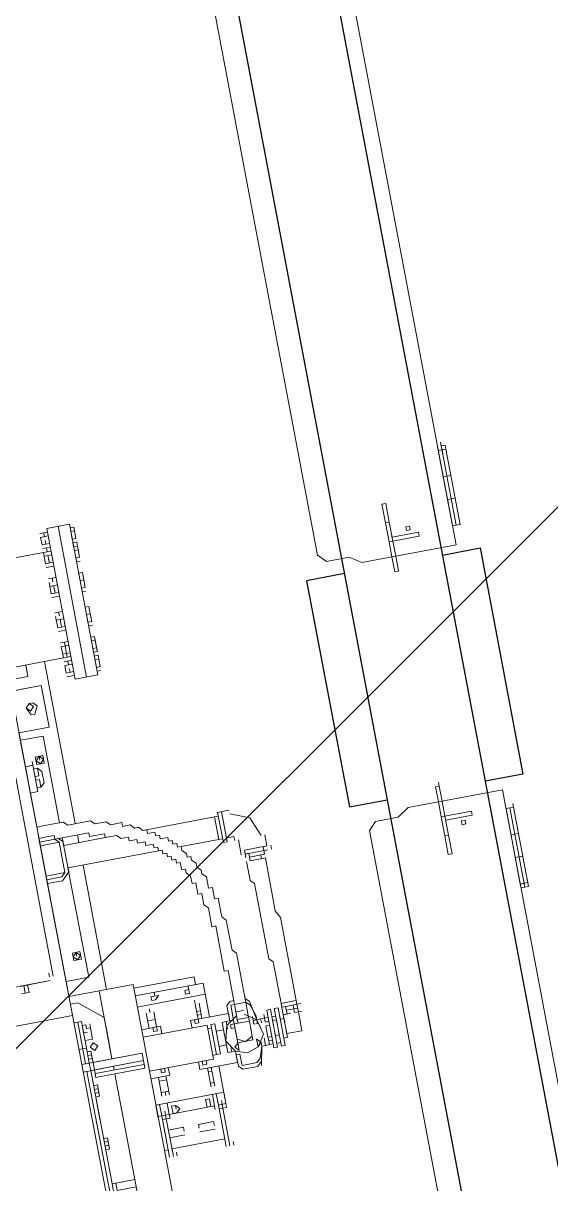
# Model space of a CAD drawing. Extents: x 407440 to 411585, y 6041728 to 6045069.
# Drawn here: x 408269.81 to 408277.7, y 6044231.13 to 6044248.5 of the extents above; entities that cross this region are included whole.
import ezdxf

# ---------------------------------------------------------------- set-up
doc = ezdxf.new("R2010")
doc.units = 0
doc.header["$LTSCALE"] = 5
doc.linetypes.add('foc-TIELINE', pattern=[1.875, 1.25, -0.625])
doc.layers.add('P-PROPOSED-EXISTING-H', color=59, linetype='Continuous')
doc.layers.add('T-TIE', color=201, linetype='foc-TIELINE')

# ---------------------------------------------------------------- blocks, each defined once
blk = doc.blocks.new('P-RIG-877')
at = {"layer": 'T-TIE', "linetype": 'ByBlock', "lineweight": 25}
for points in [[(8.4383, -11.343), (8.2202, -11.343), (8.1513, -11.2741), (7.9906, -11.2741), (7.9906, -10.5393), (-4.1905, -10.5393), (-4.1905, -14.2246), (7.9906, -14.2246), (7.9906, -13.1914), (8.0021, -13.1914), (7.9217, -13.1684)], [(-0.0459, -14.2246), (-0.0459, -14.1098), (0.6429, -14.1098), (0.6429, -14.2246)], [(8.4383, -17.4048), (8.2202, -17.4048), (8.1513, -17.4737), (7.9906, -17.4737), (7.9906, -18.2084), (-4.1905, -18.2084), (-4.1905, -14.5231), (7.9906, -14.5231), (7.9906, -15.5564), (8.0021, -15.5564), (7.9217, -15.5794)], [(-0.0459, -14.5231), (-0.0459, -14.6379), (0.6429, -14.6379), (0.6429, -14.5231)]]:
    blk.add_lwpolyline(points, dxfattribs=at)
at = {"layer": 'T-TIE', "linetype": 'ByBlock', "lineweight": 18}
for points in [[(-0.3674, -14.1557), (-0.3559, -14.1557), (-0.3674, -14.1557), (-0.3674, -14.1672), (-0.3789, -14.1672), (-0.3674, -14.1672), (-0.3789, -14.1672), (-0.3674, -14.1672)], [(-0.1378, -14.1557), (-0.1263, -14.1557), (-0.1263, -14.1787), (-0.1263, -14.1557), (-0.3559, -14.1557), (-0.3559, -14.1787), (-0.3559, -14.1672), (-0.3674, -14.1672), (-0.3559, -14.1672), (-0.3674, -14.1672), (-0.1263, -14.1672)], [(-0.1378, -14.1787), (-0.1263, -14.1787), (-0.3559, -14.1787), (-0.3559, -14.1557), (-0.3559, -14.1672), (-0.3444, -14.1672), (-0.3559, -14.1672)], [(-0.2755, -14.1557), (-0.2755, -14.1787)], [(-0.2067, -14.1557), (-0.2067, -14.1787)], [(0.9529, -14.1557), (0.9644, -14.1557), (0.9759, -14.1557), (0.9759, -14.1672), (0.9644, -14.1672), (0.9644, -14.1557), (0.9644, -14.1787), (0.7348, -14.1787), (0.7233, -14.1787)], [(0.7348, -14.1672), (0.9759, -14.1672), (0.9759, -14.1787), (0.9644, -14.1787), (0.9644, -14.1672), (0.9529, -14.1672), (0.9644, -14.1672), (0.9529, -14.1672), (0.9644, -14.1672), (0.9759, -14.1672), (0.9759, -14.1557), (0.7348, -14.1557), (0.7348, -14.1787), (0.7348, -14.1557), (0.7233, -14.1557)], [(0.8151, -14.1557), (0.8151, -14.1787)], [(0.884, -14.1557), (0.884, -14.1787)], [(0.9644, -14.1787), (0.9644, -14.1557), (0.9644, -14.1787), (0.9529, -14.1787)], [(-0.1263, -14.3624), (-0.1263, -14.282), (-0.1148, -14.282), (-0.1148, -14.3624), (-0.1148, -14.3739), (-0.0689, -14.3739), (-0.023, -14.3739), (-0.0689, -14.3739), (-0.1148, -14.3739), (-0.1722, -14.3739), (-0.2296, -14.3739), (-0.1722, -14.3739), (-0.1722, -14.3624), (-0.2296, -14.3624), (-0.2296, -14.3739), (-0.1722, -14.3739)], [(0.7233, -14.3739), (0.6774, -14.3739), (0.6314, -14.3739), (0.6774, -14.3739), (0.7233, -14.3739), (0.7233, -14.3624), (0.7233, -14.282), (0.7348, -14.282), (0.7348, -14.3624)], [(-0.2296, -14.3624), (-0.1722, -14.3624), (-0.1148, -14.3624), (-0.0689, -14.3624), (-0.023, -14.3624), (-0.0344, -14.3624)], [(-0.1722, -14.3624), (-0.2296, -14.3624), (-0.2296, -14.3739)], [(-0.1148, -14.3739), (-0.0689, -14.3739), (-0.0689, -14.3624), (-0.023, -14.3624)], [(-0.1148, -14.3624), (-0.0689, -14.3624), (-0.1148, -14.3624)], [(-0.023, -14.3739), (-0.023, -14.3624), (-0.023, -14.3739)], [(0.6314, -14.3739), (0.6314, -14.3624), (0.6314, -14.3739)], [(0.6314, -14.3739), (0.6314, -14.3624), (0.6314, -14.3739)], [(0.7233, -14.3624), (0.6774, -14.3624), (0.7233, -14.3624)], [(0.7807, -14.3624), (0.8381, -14.3624)], [(0.8381, -14.3739), (0.7807, -14.3739)], [(0.7118, -14.8905), (0.7233, -14.8905)], [(1.194, -14.8905), (1.194, -14.902), (1.1825, -14.902), (0.9299, -14.902), (0.907, -14.9135), (0.7462, -14.9135), (0.7462, -14.9594), (0.7348, -14.9594), (0.7233, -14.9594)], [(1.194, -14.9135), (1.194, -14.9249), (1.194, -14.9364), (1.194, -14.9249), (1.194, -14.902), (1.217, -14.902), (1.217, -14.8905)], [(0.6774, -14.9135), (0.62, -14.9364), (0.597, -14.9938)], [(0.6774, -14.902), (0.7118, -14.902), (0.7118, -14.9709), (0.7118, -14.9594)], [(0.7233, -14.9135), (0.7348, -14.9135), (0.7118, -14.9135), (0.7118, -14.902)], [(0.7348, -14.9479), (0.7348, -14.9249), (0.7462, -14.9249)], [(1.217, -14.9249), (1.217, -14.9479), (1.2744, -14.9479), (1.2744, -14.902), (1.217, -14.902), (1.217, -14.9135), (1.194, -14.9135), (1.194, -14.9364)], [(1.194, -14.9249), (1.194, -14.9479), (1.194, -14.9364), (1.217, -14.9364), (1.217, -14.9479)], [(1.2055, -14.9135), (1.2055, -14.9364), (1.2055, -14.9135), (1.2055, -14.902)], [(1.2629, -14.9479), (1.2744, -14.9479), (1.2744, -14.902)], [(0.7462, -14.9709), (0.8037, -14.9709), (0.8151, -14.9594), (1.0447, -14.9594), (1.0562, -14.9479), (1.1825, -14.9479), (1.217, -14.9479), (1.2399, -14.9479), (1.2284, -14.9479)], [(1.217, -14.9594), (1.2284, -14.9594), (1.2284, -14.9479), (1.2858, -14.9479), (1.2858, -14.9594)], [(0.5855, -15.0168), (0.6774, -15.0168), (0.6774, -15.0283), (0.5855, -15.0283), (0.5855, -14.9938)], [(0.6659, -15.0168), (0.6659, -14.9938), (0.6774, -14.9938)], [(0.6774, -14.9824), (0.7118, -14.9824), (0.7233, -14.9824)], [(0.7118, -14.9709), (0.7348, -14.9709)], [(1.2055, -14.9938), (1.217, -14.9938), (1.2055, -14.9938), (1.217, -14.9938), (1.194, -14.9938), (1.194, -14.9824), (1.3088, -14.9824), (1.3088, -14.9938), (1.2973, -14.9938), (1.2973, -15.0053), (1.2858, -15.0053), (1.2973, -15.0053)], [(1.217, -14.9709), (1.217, -14.9824)], [(1.217, -14.9938), (1.2284, -14.9938), (1.2284, -15.0053), (1.2284, -14.9938), (1.2744, -14.9938), (1.2744, -15.0053), (1.2399, -15.0053), (1.2399, -14.9938)], [(1.217, -14.9938), (1.217, -15.0053), (1.217, -14.9938)], [(1.217, -14.9938), (1.217, -14.9938)], [(1.2399, -14.9824), (1.2284, -14.9824)], [(1.2744, -14.9709), (1.2629, -14.9709)], [(1.2744, -14.9824), (1.2629, -14.9824)], [(1.2973, -15.0168), (1.2973, -15.0053), (1.2973, -14.9938), (1.2858, -14.9938), (1.2744, -14.9938), (1.2629, -14.9938)], [(1.2858, -14.9938), (1.2858, -14.9938)], [(1.2973, -14.9709), (1.2973, -14.9824)], [(0.597, -15.3612), (0.597, -15.499), (0.574, -15.499), (0.5855, -15.499), (0.6774, -15.499), (0.5855, -15.499), (0.574, -15.5105), (0.574, -15.4186), (0.5855, -15.4186), (0.5855, -15.3727), (0.597, -15.3727), (0.597, -15.3383), (0.6085, -15.3268), (0.6085, -15.3038), (0.62, -15.3038), (0.62, -15.2809), (0.6314, -15.2809), (0.6314, -15.2579), (0.6429, -15.2579), (0.6429, -15.2349), (0.6544, -15.2349), (0.6544, -15.2234), (0.6659, -15.2234), (0.6659, -15.212), (0.6774, -15.212), (0.6774, -15.2005), (0.6888, -15.2005), (0.6888, -15.189), (0.7003, -15.189), (0.7003, -15.1775), (0.7118, -15.1775), (0.7118, -15.166), (0.7348, -15.166), (0.7348, -15.1546), (0.7462, -15.1546), (0.7577, -15.1431), (0.7807, -15.1431), (0.7807, -15.1316), (0.8151, -15.1316), (0.8151, -15.1201), (0.8496, -15.1201), (0.8611, -15.1086), (0.9185, -15.1086), (0.9185, -15.0972), (1.0562, -15.0972), (1.0562, -15.0857), (1.171, -15.0857), (1.194, -15.0857), (1.217, -15.1201), (1.2629, -15.1316), (1.2973, -15.1086), (1.3088, -15.0742), (1.2973, -15.0398), (1.2629, -15.0168), (1.217, -15.0283), (1.194, -15.0627)], [(0.597, -15.0283), (0.597, -15.0398)], [(0.6659, -15.0283), (0.6659, -15.0398)], [(1.217, -15.0283), (1.1596, -15.0398), (1.1481, -15.0512), (1.1366, -15.0512)], [(1.2284, -15.0168), (1.217, -15.0168), (1.217, -15.0283), (1.2055, -15.0283), (1.171, -15.0398), (1.1596, -15.0512), (1.1596, -15.0857), (1.1596, -15.0972), (1.194, -15.0972)], [(1.217, -15.0168), (1.217, -15.0053), (1.2055, -15.0053), (1.217, -15.0053), (1.2284, -15.0053), (1.217, -15.0053), (1.2055, -15.0053)], [(1.217, -15.0053), (1.217, -15.0053)], [(1.2744, -15.0168), (1.2973, -15.0168), (1.2973, -15.0283), (1.2858, -15.0283)], [(1.2858, -15.0053), (1.2858, -15.0053)], [(1.3088, -15.0972), (1.3432, -15.0972), (1.3432, -15.0512), (1.3318, -15.0398), (1.2973, -15.0283), (1.3547, -15.0398)], [(1.194, -15.0512), (1.171, -15.0512), (1.0907, -15.0512), (1.0103, -15.0512), (0.9988, -15.0627), (0.907, -15.0627), (0.8955, -15.0742), (0.8381, -15.0742), (0.8381, -15.0857), (0.8037, -15.0857), (0.8037, -15.0972), (0.7692, -15.0972), (0.7577, -15.1086), (0.7462, -15.1086), (0.7348, -15.1201), (0.7233, -15.1201), (0.7118, -15.1316), (0.7003, -15.1316), (0.7003, -15.1431), (0.6888, -15.1431), (0.6774, -15.1546), (0.6659, -15.1546), (0.6659, -15.166), (0.6544, -15.166), (0.6544, -15.1775), (0.6429, -15.1775), (0.6429, -15.189), (0.6314, -15.189), (0.6314, -15.212), (0.62, -15.212), (0.62, -15.2234), (0.6085, -15.2234), (0.6085, -15.2464), (0.597, -15.2464), (0.597, -15.2579), (0.5855, -15.2694), (0.5855, -15.2809), (0.574, -15.2923), (0.574, -15.3153), (0.5626, -15.3153), (0.5626, -15.3497), (0.5511, -15.3612), (0.5511, -15.3957), (0.5396, -15.4071), (0.5396, -15.476), (0.5281, -15.4875), (0.5281, -15.5449), (0.5281, -15.5679), (0.2411, -15.5679)], [(0.597, -15.2579), (0.597, -15.0398), (0.6659, -15.0398), (0.6659, -15.1546)], [(1.217, -15.0512), (1.2055, -15.0512), (1.1825, -15.0512)], [(1.217, -15.0857), (1.2055, -15.0857), (1.1825, -15.0857), (1.1825, -15.0627), (1.1825, -15.0857)], [(1.217, -15.0398), (1.2055, -15.0398)], [(1.2858, -15.0398), (1.2744, -15.0398)], [(1.3432, -15.0398), (1.3547, -15.0512), (1.3547, -15.0972), (1.3432, -15.1086), (1.3088, -15.1086), (1.3088, -15.0972), (1.3203, -15.0972)], [(1.1481, -15.0857), (1.1481, -15.0972), (1.1596, -15.1086), (1.2055, -15.1086), (1.1825, -15.1086), (1.1825, -15.2234), (1.2055, -15.2234)], [(1.1825, -15.0972), (1.2055, -15.0972), (1.217, -15.0972), (1.2055, -15.0972), (1.217, -15.0972), (1.2284, -15.0972)], [(1.1825, -15.0972), (1.1825, -15.0972)], [(1.2055, -15.0972), (1.2055, -15.1086), (1.2055, -15.1201)], [(1.2858, -15.0972), (1.2744, -15.0972)], [(1.3318, -15.0972), (1.3318, -15.0972)], [(1.2858, -15.1201), (1.2973, -15.1201), (1.2973, -15.1316), (1.2055, -15.1316), (1.2055, -15.1201), (1.217, -15.1201), (1.2055, -15.1201), (1.2284, -15.1201)], [(1.217, -15.1086), (1.2284, -15.1086)], [(1.2284, -15.1086), (1.2284, -15.1086)], [(1.2284, -15.1316), (1.2284, -15.1546)], [(1.2744, -15.1316), (1.2744, -15.1546)], [(1.2973, -15.1201), (1.2973, -15.1086), (1.3318, -15.1086), (1.3318, -15.2234), (1.3088, -15.2234)], [(1.0792, -15.3727), (1.0792, -15.166), (1.1825, -15.166)], [(1.1136, -15.3727), (1.1136, -15.166)], [(1.217, -15.166), (1.217, -15.1775)], [(1.2973, -15.166), (1.2973, -15.1775)], [(1.3318, -15.166), (1.4466, -15.166), (1.4351, -15.166), (1.4466, -15.166), (1.4581, -15.166), (1.4466, -15.166), (1.4581, -15.166), (1.4581, -15.189), (1.4466, -15.189)], [(1.4351, -15.3727), (1.4466, -15.3727), (1.4121, -15.3727), (1.4121, -15.166)], [(1.4466, -15.166), (1.4121, -15.166), (1.4466, -15.166)], [(1.4351, -15.166), (1.4466, -15.166), (1.4466, -15.189), (1.4351, -15.189)], [(1.4581, -15.189), (1.4581, -15.166), (1.4581, -15.189)], [(1.5614, -15.166), (1.5729, -15.166)], [(1.0562, -15.3727), (1.0562, -15.189), (1.0792, -15.189)], [(1.1251, -15.2005), (1.1366, -15.2005), (1.1825, -15.2005), (1.194, -15.2005), (1.1825, -15.2005), (1.194, -15.2005)], [(1.1825, -15.189), (1.1366, -15.189)], [(1.1596, -15.2005), (1.1596, -15.189)], [(1.171, -15.2005), (1.171, -15.189)], [(1.2055, -15.3727), (1.2055, -15.1775), (1.3088, -15.1775), (1.3088, -15.3727)], [(1.3203, -15.2005), (1.3088, -15.2005)], [(1.3318, -15.2005), (1.3892, -15.2005), (1.3777, -15.2005), (1.3777, -15.189)], [(1.3892, -15.189), (1.3318, -15.189)], [(1.3432, -15.189), (1.3432, -15.2005)], [(1.4466, -15.3497), (1.4351, -15.3497), (1.4466, -15.3497), (1.4581, -15.3497), (1.5614, -15.3497), (1.5499, -15.3497), (1.5614, -15.3497), (1.5499, -15.3497), (1.5499, -15.189), (1.5614, -15.189), (1.5729, -15.189), (1.5614, -15.189), (1.4581, -15.189), (1.4466, -15.189), (1.4121, -15.189)], [(1.4466, -15.2005), (1.4581, -15.2005), (1.4466, -15.2005), (1.4121, -15.2005)], [(1.5499, -15.1775), (1.5614, -15.1775), (1.5499, -15.1775), (1.5614, -15.1775), (1.5729, -15.1775), (1.5614, -15.1775), (1.5729, -15.1775), (1.5614, -15.1775), (1.4581, -15.1775), (1.4466, -15.1775), (1.4351, -15.1775), (1.4466, -15.1775)], [(1.5499, -15.3727), (1.5499, -15.3612), (1.5614, -15.3612), (1.4581, -15.3612), (1.4466, -15.3612), (1.4581, -15.3612), (1.4581, -15.3383), (1.4466, -15.3383), (1.4581, -15.3383), (1.4466, -15.3383), (1.4466, -15.2005), (1.4351, -15.2005)], [(1.5614, -15.1775), (1.5614, -15.1775)], [(1.5614, -15.1775), (1.5614, -15.1775)], [(1.5614, -15.189), (1.5729, -15.189), (1.5614, -15.189)], [(0.5511, -15.5679), (0.5626, -15.5679), (1.0218, -15.5679), (1.0103, -15.5679), (0.9988, -15.5679), (0.9988, -15.499), (0.6659, -15.499), (0.6659, -15.212)], [(1.0907, -15.212), (1.0792, -15.212)], [(1.4351, -15.212), (1.4236, -15.212)], [(1.504, -15.212), (1.4925, -15.212), (1.4925, -15.2579), (1.504, -15.2579)], [(1.5155, -15.2579), (1.5155, -15.212)], [(-0.3444, -15.3038), (-0.3444, -15.3727), (0.1148, -15.3727), (0.1148, -15.3038), (-0.3444, -15.3038), (0.1148, -15.3038)], [(-0.2985, -15.2923), (-0.3215, -15.2923)], [(-0.31, -15.2923), (-0.2985, -15.2923), (-0.2985, -15.3038), (-0.31, -15.3038)], [(-0.31, -15.2923), (-0.31, -15.2923)], [(-0.31, -15.3038), (-0.31, -15.3038)], [(-0.2411, -15.3038), (-0.2641, -15.3038), (-0.2641, -15.2923), (-0.2411, -15.2923), (-0.2755, -15.2923)], [(-0.2526, -15.2923), (-0.2411, -15.2923), (-0.2411, -15.3038), (-0.2526, -15.3038)], [(-0.2296, -15.3038), (-0.2296, -15.2923)], [(-0.1492, -15.3038), (-0.1722, -15.3038), (-0.1722, -15.2923), (-0.1492, -15.2923), (-0.1837, -15.2923), (-0.1952, -15.2923), (-0.1952, -15.3038), (-0.1837, -15.3038)], [(-0.1607, -15.2923), (-0.1492, -15.2923), (-0.1492, -15.3038), (-0.1607, -15.3038)], [(-0.1378, -15.3038), (-0.1378, -15.2923)], [(-0.0459, -15.3038), (-0.0689, -15.3038), (-0.0689, -15.2923), (-0.0459, -15.2923), (-0.0804, -15.2923), (-0.0918, -15.2923), (-0.0918, -15.3038), (-0.0804, -15.3038)], [(-0.0574, -15.2923), (-0.0459, -15.2923), (-0.0459, -15.3038), (-0.0574, -15.3038)], [(-0.0344, -15.3038), (-0.0344, -15.2923)], [(0.0459, -15.2923), (0.0115, -15.2923), (0, -15.2923), (0, -15.3038), (0.0115, -15.3038), (0.0115, -15.2923), (0.0344, -15.2923)], [(0.0115, -15.3038), (0.0344, -15.3038)], [(0.0918, -15.2923), (0.0689, -15.2923)], [(0.0804, -15.2923), (0.0918, -15.2923), (0.0918, -15.3038), (0.0804, -15.3038)], [(0.0804, -15.2923), (0.0804, -15.2923)], [(0.0804, -15.3038), (0.0804, -15.3038)], [(0.1033, -15.3038), (0.1033, -15.2923)], [(1.0907, -15.3153), (1.0792, -15.3153)], [(1.1825, -15.3727), (1.1825, -15.3153), (1.2055, -15.3153)], [(1.3088, -15.3153), (1.3318, -15.3153), (1.3318, -15.3727)], [(1.4351, -15.3153), (1.4236, -15.3153)], [(1.504, -15.3038), (1.4925, -15.3038), (1.4925, -15.3497)], [(1.5155, -15.3497), (1.5155, -15.3038)], [(-0.3444, -15.3383), (0.1148, -15.3383)], [(1.1366, -15.3383), (1.1251, -15.3383)], [(1.194, -15.3268), (1.1825, -15.3268), (1.194, -15.3268), (1.1825, -15.3268), (1.1366, -15.3268)], [(1.1366, -15.3497), (1.1825, -15.3497)], [(1.3203, -15.3268), (1.3088, -15.3268)], [(1.3892, -15.3268), (1.3318, -15.3268)], [(1.3318, -15.3497), (1.3892, -15.3497)], [(1.3432, -15.3268), (1.3432, -15.3497)], [(1.3777, -15.3497), (1.3777, -15.3268)], [(1.3892, -15.3383), (1.3777, -15.3383)], [(1.4466, -15.3383), (1.4121, -15.3383), (1.4466, -15.3383)], [(1.4351, -15.3612), (1.4466, -15.3612), (1.4466, -15.3383), (1.4351, -15.3383), (1.4466, -15.3383)], [(1.4581, -15.3612), (1.4581, -15.3383), (1.4581, -15.3612)], [(1.5729, -15.3383), (1.5614, -15.3383)], [(1.5614, -15.3497), (1.5614, -15.3497)], [(1.5614, -15.3497), (1.5614, -15.3497)], [(-0.3329, -15.3727), (-0.3329, -15.3957)], [(-0.2985, -15.3727), (-0.2985, -15.3957), (-0.3215, -15.3957), (-0.3215, -15.3727)], [(-0.31, -15.3727), (-0.31, -15.3727)], [(-0.31, -15.3842), (-0.31, -15.3842)], [(-0.287, -15.3727), (-0.287, -15.3957)], [(-0.2755, -15.3727), (-0.2755, -15.3957)], [(-0.2641, -15.3957), (-0.2641, -15.3727), (-0.2411, -15.3727), (-0.2411, -15.3957), (-0.2755, -15.3957), (-0.2755, -15.5105)], [(-0.2641, -15.3842), (-0.2411, -15.3842), (-0.2526, -15.3842), (-0.2411, -15.3842)], [(-0.2296, -15.3727), (-0.2296, -15.3957)], [(-0.1952, -15.3727), (-0.1952, -15.3957)], [(-0.1722, -15.3957), (-0.1722, -15.3727), (-0.1492, -15.3727), (-0.1492, -15.3957), (-0.1837, -15.3957)], [(-0.1722, -15.3842), (-0.1492, -15.3842), (-0.1607, -15.3842), (-0.1492, -15.3842)], [(-0.1378, -15.3727), (-0.1378, -15.3957)], [(-0.0918, -15.3727), (-0.0918, -15.3957)], [(-0.0689, -15.3957), (-0.0689, -15.3727), (-0.0459, -15.3727), (-0.0459, -15.3957), (-0.0804, -15.3957)], [(-0.0689, -15.3842), (-0.0459, -15.3842), (-0.0574, -15.3842), (-0.0459, -15.3842)], [(-0.0344, -15.3727), (-0.0344, -15.3957)], [(0, -15.3727), (0, -15.3957)], [(0.0459, -15.3957), (0.0115, -15.3957), (0.0115, -15.3727), (0.0344, -15.3727), (0.0344, -15.3957)], [(0.0344, -15.3842), (0.0459, -15.3842), (0.0344, -15.3842), (0.0115, -15.3842)], [(0.0574, -15.6253), (0.0459, -15.6138), (0.0574, -15.6138), (0.0459, -15.6138), (0.0459, -15.3957), (0.0459, -15.3727)], [(0.0574, -15.3727), (0.0574, -15.3957)], [(0.0918, -15.3727), (0.0918, -15.3957), (0.0689, -15.3957), (0.0689, -15.3727)], [(0.0804, -15.3727), (0.0804, -15.3727)], [(0.0804, -15.3842), (0.0804, -15.3842)], [(0.1033, -15.3727), (0.1033, -15.3957)], [(2.0321, -15.3727), (1.0447, -15.3727), (1.0447, -15.476)], [(1.2514, -15.3842), (1.2973, -15.3842), (1.2973, -15.5334), (1.2514, -15.5334), (1.2514, -15.3842), (1.2514, -15.5679)], [(1.2744, -15.5334), (1.2744, -15.3842), (1.2744, -15.5679)], [(1.2858, -15.3842), (1.2858, -15.5334)], [(1.4581, -15.3727), (1.4466, -15.3727), (1.4466, -15.3612), (1.4121, -15.3612)], [(1.4581, -15.3612), (1.4466, -15.3612)], [(1.5155, -15.3612), (1.504, -15.3612), (1.4925, -15.3612), (1.481, -15.3612)], [(1.5614, -15.3612), (1.5729, -15.3612), (1.5614, -15.3612)], [(0.5396, -15.4531), (0.0459, -15.4531)], [(0.597, -15.4531), (0.574, -15.4531)], [(1.0447, -15.4531), (0.6659, -15.4531)], [(-0.3559, -16.0845), (-0.3444, -16.0845), (-0.2411, -16.0845), (-0.2411, -16.073), (-0.3444, -16.073), (-0.3444, -15.6368), (-0.3444, -15.6138), (-0.3444, -16.1075), (0.1148, -16.1075), (0.1148, -15.6138), (-0.2411, -15.6138), (-0.2411, -15.6368), (-0.2411, -15.6138), (-0.2641, -15.6138), (0.1148, -15.6138), (0.1148, -15.476), (0.2411, -15.476), (0.2411, -15.5679), (0.2411, -15.476), (0.1148, -15.476), (0.1148, -16.2567), (0.1263, -16.2567), (0.1263, -16.2797), (0.1263, -16.2912)], [(1.0677, -15.5679), (1.0677, -15.5449), (1.1251, -15.476), (1.194, -15.476), (1.2514, -15.476), (1.0447, -15.476), (1.0447, -15.5679)], [(1.194, -15.476), (1.1825, -15.476)], [(1.3088, -15.476), (1.2973, -15.476), (1.3088, -15.476), (1.6188, -15.476), (1.6188, -15.5449)], [(1.6188, -15.476), (1.6188, -15.5334), (1.6417, -15.5334), (1.6417, -15.476), (1.6417, -15.5334), (1.6417, -15.476), (1.7106, -15.476), (1.2973, -15.476)], [(0.0459, -15.5105), (0.0804, -15.5105), (0.0804, -15.6138)], [(0.5281, -15.499), (0.2641, -15.499), (0.2641, -15.5679)], [(0.4133, -15.5334), (0.4018, -15.5219), (0.3674, -15.5219), (0.3559, -15.5334), (0.3559, -15.5449)], [(0.574, -15.5105), (0.574, -15.5219), (0.5626, -15.5219), (0.5626, -15.5449), (0.5626, -15.5679)], [(0.5855, -15.5105), (0.574, -15.5219), (0.574, -15.5679)], [(0.6774, -15.5105), (0.5855, -15.5105), (0.5855, -15.5679)], [(0.7003, -15.5679), (0.7003, -15.5219), (0.6774, -15.499)], [(0.6888, -15.5679), (0.6888, -15.5219), (0.6774, -15.5105), (0.6774, -15.5679)], [(1.1366, -15.5449), (1.1481, -15.5449), (1.1366, -15.5449), (1.1481, -15.5449), (1.1366, -15.5449), (1.1366, -15.5334), (1.1481, -15.5334), (1.1481, -15.5219), (1.1366, -15.5219)], [(1.1825, -15.5219), (1.1825, -15.5449), (1.1596, -15.5449), (1.1596, -15.5334)], [(0.3329, -15.5449), (0.3444, -15.5449), (0.3444, -15.5679)], [(0.3444, -15.5449), (0.4248, -15.5449), (0.3444, -15.5449)], [(0.3789, -15.5449), (0.3789, -15.5334), (0.3559, -15.5334)], [(0.3903, -15.5334), (0.3903, -15.5334)], [(0.3903, -15.5449), (0.3903, -15.5334), (0.4133, -15.5334), (0.4133, -15.5449), (0.4248, -15.5449), (0.4248, -15.5679)], [(1.8828, -15.5449), (1.7451, -15.5449), (1.7106, -15.5449), (1.2744, -15.5449), (1.2514, -15.5449), (1.2055, -15.5449), (1.1251, -15.5449), (1.1251, -15.5564), (1.1251, -15.5679)], [(1.2514, -15.5564), (1.1251, -15.5564)], [(1.1481, -15.5449), (1.1481, -15.5449)], [(1.1481, -15.5449), (1.1481, -15.5449)], [(1.1596, -15.5449), (1.1481, -15.5449)], [(1.2055, -15.5449), (1.2055, -15.5679)], [(1.217, -15.5449), (1.217, -15.5334), (1.2514, -15.5334), (1.2284, -15.5334), (1.2284, -15.5449)], [(1.2284, -15.5334), (1.2284, -15.5334)], [(1.2284, -15.5334), (1.2284, -15.5334)], [(1.2399, -15.5449), (1.2399, -15.5334)], [(1.2399, -15.5334), (1.2399, -15.5334)], [(1.2399, -15.5334), (1.2399, -15.5334)], [(1.2514, -15.5334), (1.2514, -15.5334)], [(1.2514, -15.5334), (1.2514, -15.5334)], [(1.4121, -15.5564), (1.7106, -15.5564), (1.2744, -15.5564)], [(1.3203, -15.5449), (1.3203, -15.5334), (1.3547, -15.5334), (1.3547, -15.5449), (1.4236, -15.5449), (1.4121, -15.5449)], [(1.3318, -15.5449), (1.3318, -15.5334), (1.3547, -15.5334)], [(1.3318, -15.5334), (1.3318, -15.5334)], [(1.3318, -15.5334), (1.3318, -15.5334)], [(1.3432, -15.5449), (1.3432, -15.5334)], [(1.3432, -15.5334), (1.3432, -15.5334)], [(1.3432, -15.5334), (1.3432, -15.5334)], [(1.3547, -15.5334), (1.3547, -15.5334)], [(1.3547, -15.5334), (1.3547, -15.5334)], [(1.4006, -15.5449), (1.3892, -15.5449), (1.3777, -15.5449)], [(1.481, -15.5449), (1.481, -15.5334), (1.5155, -15.5334), (1.5155, -15.5449)], [(1.4925, -15.5449), (1.4925, -15.5334), (1.5155, -15.5334)], [(1.4925, -15.5334), (1.4925, -15.5334)], [(1.4925, -15.5334), (1.4925, -15.5334)], [(1.504, -15.5449), (1.504, -15.5334)], [(1.504, -15.5334), (1.504, -15.5334)], [(1.504, -15.5334), (1.504, -15.5334)], [(1.5155, -15.5334), (1.5155, -15.5334)], [(1.5155, -15.5334), (1.5155, -15.5334)], [(2.3995, -15.5679), (2.388, -15.5679), (0.1148, -15.5679)], [(1.1022, -16.2797), (1.1022, -15.5679)], [(0.2526, -15.6023), (0.9759, -15.6023)], [(0.9759, -15.6138), (0.9644, -15.6138)], [(0.9873, -15.6138), (0.9873, -16.1075), (0.9873, -15.6138)], [(0.9873, -15.6942), (1.0103, -15.6942), (1.0103, -15.6827), (0.9873, -15.6827)], [(1.0103, -15.7056), (1.0103, -15.6942)]]:
    blk.add_lwpolyline(points, dxfattribs=at)
for points in [[(-0.3674, -14.1787), (-0.3559, -14.1787), (-0.3559, -14.1672), (-0.3559, -14.1557), (-0.3559, -14.1787)], [(0.9644, -14.1672), (0.9759, -14.1672)], [(-0.1148, -14.592), (-0.0918, -14.569), (-0.0918, -14.5002), (-0.0689, -14.4657), (-0.0689, -14.1787), (-2.5487, -14.1787), (-2.5487, -14.4657), (-2.5258, -14.5002), (-2.5258, -14.569), (-2.5028, -14.592)], [(3.1113, -14.592), (3.1342, -14.569), (3.1342, -14.5002), (3.1572, -14.4657), (3.1572, -14.1787), (0.6774, -14.1787), (0.6774, -14.4657), (0.7003, -14.5002), (0.7003, -14.569), (0.7233, -14.592)], [(-0.1378, -14.305), (-0.1492, -14.305), (-0.1492, -14.3165), (-0.1378, -14.3165)], [(0.7577, -14.305), (0.7462, -14.305), (0.7462, -14.3165), (0.7577, -14.3165)], [(0.6774, -14.3624), (0.6314, -14.3624), (0.62, -14.3624), (0.6314, -14.3624), (0.6774, -14.3624), (0.6774, -14.3739), (0.7233, -14.3739), (0.7807, -14.3739), (0.8381, -14.3739), (0.8381, -14.3624), (0.7807, -14.3624), (0.7807, -14.3739), (0.8381, -14.3739), (0.8381, -14.3624), (0.7807, -14.3624), (0.7233, -14.3624)], [(0.7233, -14.9594), (0.7233, -14.9709), (0.7233, -14.902), (0.7233, -14.9135), (0.7233, -14.902), (0.7233, -14.9709)], [(0.7348, -14.9479), (0.7348, -14.9249), (0.7348, -14.9135), (0.7348, -14.9594)], [(1.1825, -14.9364), (1.1825, -14.9479), (1.1825, -14.902), (1.1825, -14.9135)], [(1.194, -14.9709), (1.194, -14.9594), (1.3088, -14.9594), (1.3088, -14.9709)], [(1.2284, -14.9709), (1.2284, -14.9824), (1.2744, -14.9824), (1.2744, -14.9709), (1.2399, -14.9709)], [(1.2629, -15.0053), (1.2744, -15.0053), (1.2744, -14.9938), (1.2858, -14.9938), (1.2858, -15.0053), (1.2744, -15.0053)], [(1.2284, -15.0283), (1.217, -15.0283), (1.217, -15.0398), (1.2284, -15.0398)], [(1.2858, -15.0283), (1.2973, -15.0398), (1.2744, -15.0398)], [(1.2055, -15.0398), (1.217, -15.0398)], [(1.2055, -15.0512), (1.217, -15.0512), (1.217, -15.0857), (1.2055, -15.0857)], [(1.2744, -15.0972), (1.2744, -15.0512), (1.217, -15.0512), (1.217, -15.0972)], [(1.2399, -15.0512), (1.2629, -15.0512), (1.2744, -15.0742), (1.2629, -15.0972), (1.2399, -15.0972), (1.2629, -15.0972), (1.2744, -15.0742), (1.2629, -15.0512)], [(1.2744, -15.0398), (1.2858, -15.0398)], [(1.2284, -15.0972), (1.217, -15.0972), (1.217, -15.1086), (1.2284, -15.1086)], [(1.2744, -15.0972), (1.2858, -15.0972)], [(1.2858, -15.0972), (1.2973, -15.0972), (1.2858, -15.1086), (1.2744, -15.0972)], [(1.2973, -15.1201), (1.2858, -15.1201)], [(1.2055, -15.166), (1.2973, -15.166), (1.2973, -15.1546), (1.2055, -15.1546)], [(1.194, -15.2005), (1.1825, -15.2005), (1.1825, -15.212), (1.194, -15.212)], [(1.3088, -15.2005), (1.3203, -15.2005)], [(1.3203, -15.2005), (1.3088, -15.2005), (1.3088, -15.212), (1.3203, -15.212)], [(1.0792, -15.212), (1.0907, -15.212)], [(1.1022, -15.212), (1.0907, -15.212), (1.0907, -15.2234), (1.1022, -15.2234)], [(1.4236, -15.212), (1.4351, -15.212)], [(1.4466, -15.2234), (1.4236, -15.2234), (1.4236, -15.212), (1.4466, -15.212)], [(-0.3329, -15.3038), (-0.3215, -15.3038), (-0.3215, -15.2923), (-0.3329, -15.2923)], [(-0.287, -15.3038), (-0.287, -15.2923), (-0.2755, -15.2923), (-0.2755, -15.3038)], [(0.0344, -15.3038), (0.0459, -15.3038), (0.0459, -15.2923), (0.0344, -15.2923)], [(0.0574, -15.3038), (0.0689, -15.3038), (0.0689, -15.2923), (0.0574, -15.2923)], [(1.0792, -15.3153), (1.0907, -15.3153)], [(1.1022, -15.3268), (1.0907, -15.3268), (1.0907, -15.3038), (1.1022, -15.3153)], [(1.4466, -15.3268), (1.4236, -15.3268), (1.4236, -15.3153), (1.4351, -15.3038), (1.4466, -15.3153)], [(1.4236, -15.3153), (1.4351, -15.3153)], [(1.1596, -15.3497), (1.1596, -15.3268)], [(1.194, -15.3268), (1.1825, -15.3268), (1.1825, -15.3383), (1.194, -15.3383)], [(1.3088, -15.3268), (1.3203, -15.3268)], [(1.3203, -15.3268), (1.3088, -15.3268), (1.3088, -15.3383), (1.3203, -15.3383)], [(1.5614, -15.3383), (1.5729, -15.3383)], [(1.5614, -15.3497), (1.5729, -15.3497)], [(-0.3329, -15.3842), (-0.3215, -15.3842)], [(-0.31, -15.3842), (-0.2985, -15.3842)], [(-0.287, -15.3842), (-0.2755, -15.3842)], [(-0.1952, -15.3842), (-0.1837, -15.3842)], [(-0.0918, -15.3842), (-0.0804, -15.3842)], [(0, -15.3842), (0.0115, -15.3842)], [(0.0574, -15.3842), (0.0689, -15.3842)], [(0.0804, -15.3842), (0.0918, -15.3842)], [(1.5614, -15.3612), (1.5729, -15.3612)], [(1.2858, -15.476), (1.2744, -15.476)], [(0.1952, -15.5219), (0.1722, -15.5334), (0.1607, -15.5219), (0.1607, -15.5105), (0.1722, -15.499), (0.1952, -15.5105)], [(0.1607, -15.5219), (0.1722, -15.5334), (0.1837, -15.5219), (0.1722, -15.5105)], [(0.1607, -15.5219), (0.1722, -15.5334), (0.1837, -15.5219), (0.1722, -15.5105)], [(0.1607, -15.5219), (0.1722, -15.5334), (0.1837, -15.5219), (0.1722, -15.5105)], [(0.3444, -15.5334), (0.3215, -15.5334), (0.3215, -15.5105), (0.3444, -15.5105)], [(0.3215, -15.5219), (0.3329, -15.5334), (0.3444, -15.5219), (0.3329, -15.5105)], [(0.3215, -15.5219), (0.3329, -15.5219)], [(0.9414, -15.5334), (0.9185, -15.5334), (0.9185, -15.5105), (0.9414, -15.5105)], [(0.9185, -15.5219), (0.9299, -15.5334), (0.9414, -15.5219), (0.9299, -15.5105)], [(0.9185, -15.5219), (0.9299, -15.5219)], [(1.171, -15.5219), (1.1825, -15.5219), (1.1481, -15.5219), (1.1825, -15.5219)], [(1.194, -15.5219), (1.2055, -15.5334), (1.217, -15.5219), (1.2055, -15.5105)], [(1.194, -15.5219), (1.2055, -15.5334), (1.217, -15.5219), (1.2055, -15.5105)], [(1.1366, -15.5449), (1.1481, -15.5449)], [(1.1481, -15.5449), (1.1596, -15.5449)], [(0.9873, -15.6138), (0.9873, -15.7056)]]:
    blk.add_lwpolyline(points, close=True, dxfattribs=at)

msp = doc.modelspace()

# ---------------------------------------------------------------- hatches: boundary and pattern name
at = {"layer": 'P-PROPOSED-EXISTING-H'}
h = msp.add_hatch(dxfattribs=at)
h.set_pattern_fill('ANSI31', color=256, scale=3.498392, style=0)
h.set_pattern_definition([(45, (-2243.128, 2713.837), (-7.854113246, 7.854113246), [])])
edge = h.paths.add_edge_path()
edge.add_line((408709.29, 6043818.222), (408241.305, 6043729.713))
edge.add_line((408241.305, 6043729.713), (407794.436, 6043645.198))
edge.add_line((407794.436, 6043645.198), (407673.83, 6044282.895))
edge.add_line((407673.83, 6044282.895), (408123.669, 6044351.83))
edge.add_line((408123.669, 6044351.83), (408654.575, 6044433.189))
edge.add_line((408654.575, 6044433.189), (409028.997, 6044539.866))
edge.add_line((409028.997, 6044539.866), (409149.726, 6043901.52))
edge.add_line((409149.726, 6043901.52), (408898.792, 6043854.062))
edge.add_arc((408782.127, 6043952.01), 152.33, 241.43508, 319.98432, ccw=False)

# ---------------------------------------------------------------- block references
at = {"layer": 'T-TIE', "linetype": 'ByBlock', "xscale": 4.999999999955019, "yscale": 4.999999999955019, "zscale": 4.999999999955019, "rotation": 280.7096999997605}
msp.add_blockref('P-RIG-877', (408346.005, 6044253.532), dxfattribs=at)

doc.saveas('drawing.dxf')
